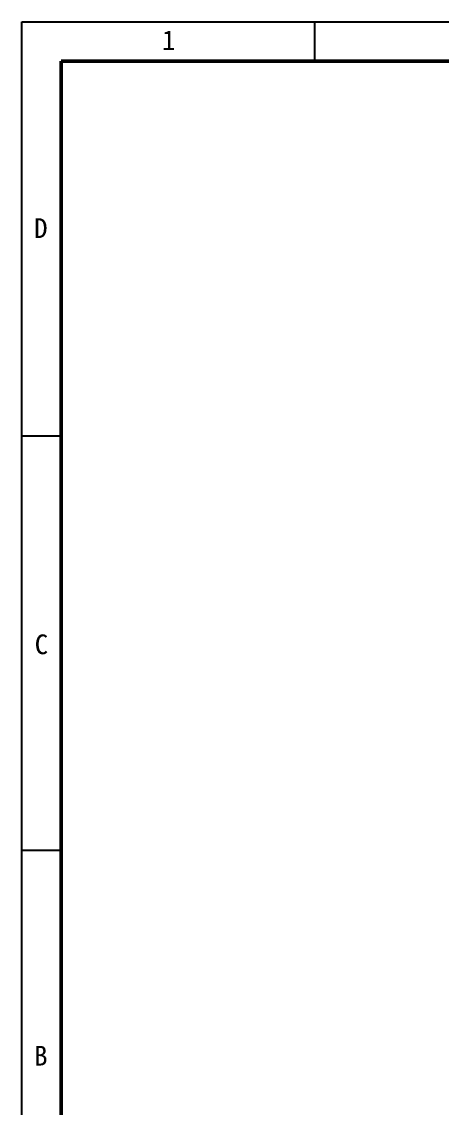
# Model space of a CAD drawing. Header units: millimetres. Extents: x 16785 to 17171, y 29514 to 29787.
# Drawn here: x 16784.7 to 16853.8, y 29607.7 to 29786.6 of the extents above; entities that cross this region are included whole.
import ezdxf

# ---------------------------------------------------------------- set-up
doc = ezdxf.new("R2010")
doc.units = ezdxf.units.MM
doc.layers.add('title bar', color=7, linetype='Continuous')
doc.styles.add('宝明', font='')
doc.styles.get('宝明').set_extended_font_data('SimHei')

msp = doc.modelspace()

# ---------------------------------------------------------------- linework, layer by layer
at = {"layer": 'title bar', "color": 0}
for p, q in [((16784.696, 29513.588), (16784.696, 29786.587)), ((16784.696, 29786.587), (17170.794, 29786.587)), ((16832.958, 29786.587), (16832.958, 29780.087)), ((16791.196, 29780.087), (17164.294, 29780.087)), ((16784.696, 29718.337), (16791.196, 29718.337)), ((16784.696, 29650.088), (16791.196, 29650.088))]:
    msp.add_line(p, q, dxfattribs=at)
at = {"layer": 'title bar', "color": 0, "const_width": 0.65}
for points in [[(16791.196, 29780.087), (16791.196, 29520.088)], [(16791.196, 29520.088), (17164.294, 29520.088), (17164.294, 29780.087), (16791.196, 29780.087)]]:
    msp.add_lwpolyline(points, dxfattribs=at)

# ---------------------------------------------------------------- texts
at = {"layer": 'title bar', "color": 0, "style": '宝明'}
for s, p in [('1', (16807.806, 29781.909)), ('D', (16786.746, 29750.954)), ('C', (16786.838, 29682.373)), ('B', (16786.746, 29614.589))]:
    msp.add_text(s, height=3.25, dxfattribs=at).set_placement(p)

doc.saveas('drawing.dxf')
